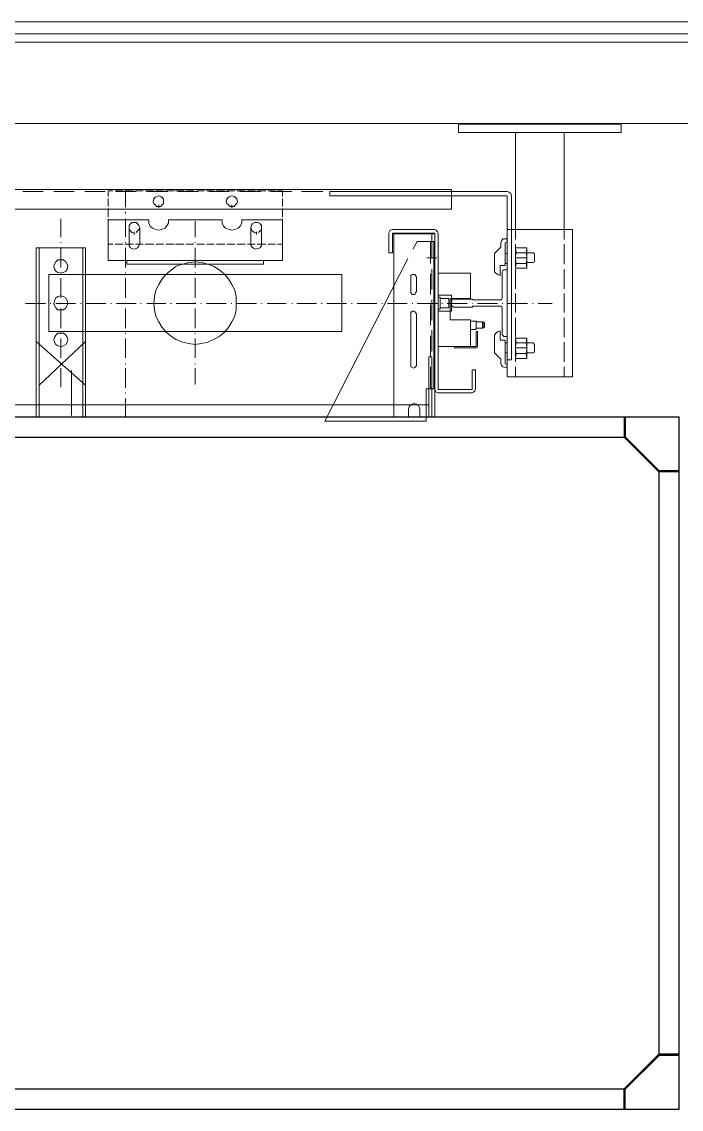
# Model space of a CAD drawing. Header units: millimetres. Extents: x 2308 to 2568, y 1142 to 1238.
# Drawn here: x 2427.996 to 2428.805, y 1213.121 to 1214.456 of the extents above; entities that cross this region are included whole.
import ezdxf

# ---------------------------------------------------------------- set-up
doc = ezdxf.new("R2010")
doc.units = ezdxf.units.MM
doc.linetypes.add('HIDDEN', pattern=[0.375, 0.25, -0.125])
for name, color, linetype, lineweight in [('2H', 1, 'HIDDEN', 15), ('3', 1, 'Continuous', 25), ('AR-ESQ-VT1', 1, 'Continuous', 9), ('P', 1, 'Continuous', 18)]:
    doc.layers.add(name, color=color, linetype=linetype, lineweight=lineweight)
for name, color, linetype in [('47', 1, 'Continuous'), ('AR-ELV', 2, 'Continuous'), ('PAREDE', 1, 'Continuous')]:
    doc.layers.add(name, color=color, linetype=linetype)

msp = doc.modelspace()

# ---------------------------------------------------------------- linework, layer by layer
at = {"layer": '2H', "lineweight": 9, "ltscale": 20}
msp.add_line((2427.2141, 1214.4557), (2429.0141, 1214.4557), dxfattribs=at)
at = {"layer": '3'}
for p, q in [((2428.7354, 1213.9707), (2428.7354, 1213.9457)), ((2428.7367, 1213.9707), (2428.7367, 1213.9463)), ((2428.8028, 1213.9033), (2428.7778, 1213.9033)), ((2428.8028, 1213.9033), (2428.7778, 1213.9033)), ((2428.8028, 1213.9046), (2428.7783, 1213.9046)), ((2428.8028, 1213.9046), (2428.7783, 1213.9046)), ((2428.8028, 1213.9033), (2428.8028, 1213.9046)), ((2428.8028, 1213.9033), (2428.8028, 1213.9046)), ((2428.8028, 1213.1882), (2428.7778, 1213.1882)), ((2428.8028, 1213.1882), (2428.7778, 1213.1882)), ((2428.8028, 1213.1869), (2428.7783, 1213.1869)), ((2428.8028, 1213.1869), (2428.7783, 1213.1869)), ((2428.7354, 1213.1207), (2428.7354, 1213.1457)), ((2428.7367, 1213.1207), (2428.7367, 1213.1452)), ((2428.7354, 1213.1207), (2428.7367, 1213.1207))]:
    msp.add_line(p, q, dxfattribs=at)
at = {"layer": '3', "ltscale": 35}
for p, q in [((2428.7778, 1213.9033), (2428.7354, 1213.9457)), ((2428.7783, 1213.9046), (2428.7367, 1213.9463)), ((2428.7778, 1213.1882), (2428.7354, 1213.1457)), ((2428.7783, 1213.1869), (2428.7367, 1213.1452))]:
    msp.add_line(p, q, dxfattribs=at)
at = {"layer": '47'}
for p, q in [((2427.5241, 1213.9707), (2428.8028, 1213.9707)), ((2427.5778, 1213.9457), (2428.7354, 1213.9457)), ((2427.5778, 1213.1457), (2428.7354, 1213.1457)), ((2427.5778, 1213.1207), (2428.8028, 1213.1207))]:
    msp.add_line(p, q, dxfattribs=at)
at = {"layer": '47', "ltscale": 0.5}
for p, q in [((2428.8028, 1213.9707), (2428.8028, 1213.9707)), ((2428.8028, 1213.1207), (2428.8028, 1213.1882))]:
    msp.add_line(p, q, dxfattribs=at)
at = {"layer": 'AR-ELV', "lineweight": 13}
for p, q in [((2427.2141, 1214.4307), (2428.8141, 1214.4307)), ((2427.2141, 1214.4307), (2428.8141, 1214.4307)), ((2427.3641, 1214.3307), (2428.8141, 1214.3307))]:
    msp.add_line(p, q, dxfattribs=at)
at = {"layer": 'AR-ESQ-VT1'}
msp.add_line((2428.9741, 1214.4407), (2427.2041, 1214.4407), dxfattribs=at)
at = {"layer": 'P', "linetype": 'Continuous'}
for points in [[(2428.7318, 1214.3302), (2428.5321, 1214.3302)], [(2428.7318, 1214.3199), (2428.5321, 1214.3199), (2428.5321, 1214.3302)], [(2428.7318, 1214.3199), (2428.7318, 1214.3302)], [(2428.6021, 1214.2006), (2428.6021, 1214.3199)], [(2428.6618, 1214.2006), (2428.6618, 1214.3199)], [(2427.7241, 1214.2499), (2428.5235, 1214.2499)], [(2428.1234, 1214.2499), (2428.1234, 1214.2283)], [(2428.5235, 1214.2257), (2428.5235, 1214.2499)], [(2427.9972, 1214.2473), (2428.0223, 1214.2473)], [(2428.0352, 1214.2473), (2428.0603, 1214.2473)], [(2428.0733, 1214.2473), (2428.0983, 1214.2473)], [(2428.1078, 1214.2481), (2428.1018, 1214.2481)], [(2428.1018, 1214.2412), (2428.1018, 1214.2481)], [(2428.1018, 1214.2291), (2428.1018, 1214.2386)], [(2428.1199, 1214.2481), (2428.1104, 1214.2481)], [(2428.1113, 1214.2473), (2428.1363, 1214.2473)], [(2428.1329, 1214.2481), (2428.1225, 1214.2481)], [(2428.145, 1214.2481), (2428.1355, 1214.2481)], [(2428.1579, 1214.2481), (2428.1476, 1214.2481)], [(2428.1493, 1214.2473), (2428.1752, 1214.2473)], [(2428.164, 1214.2421), (2428.1666, 1214.2412), (2428.1683, 1214.2404), (2428.17, 1214.2378), (2428.17, 1214.2352), (2428.17, 1214.2326), (2428.1683, 1214.2308), (2428.1666, 1214.2291), (2428.164, 1214.2291), (2428.1614, 1214.2291), (2428.1597, 1214.2308), (2428.1579, 1214.2326), (2428.1571, 1214.2352), (2428.1579, 1214.2378), (2428.1597, 1214.2404), (2428.1614, 1214.2412), (2428.164, 1214.2421)], [(2428.164, 1214.2291), (2428.1614, 1214.2291), (2428.1597, 1214.2308), (2428.1579, 1214.2326), (2428.1571, 1214.2352), (2428.1571, 1214.236)], [(2428.1579, 1214.2386), (2428.1597, 1214.2404), (2428.1614, 1214.2412), (2428.164, 1214.2421), (2428.1666, 1214.2412), (2428.1675, 1214.2404)], [(2428.17, 1214.2481), (2428.1605, 1214.2481)], [(2428.1692, 1214.2386), (2428.17, 1214.2378), (2428.17, 1214.2352), (2428.17, 1214.2326), (2428.1683, 1214.2308), (2428.1666, 1214.2291)], [(2428.183, 1214.2481), (2428.1726, 1214.2481)], [(2428.1951, 1214.2481), (2428.1847, 1214.2481)], [(2428.1873, 1214.2473), (2428.2124, 1214.2473)], [(2428.2072, 1214.2481), (2428.1977, 1214.2481)], [(2428.2202, 1214.2481), (2428.2107, 1214.2481)], [(2428.2323, 1214.2481), (2428.2228, 1214.2481)], [(2428.2254, 1214.2473), (2428.2504, 1214.2473)], [(2428.2452, 1214.2481), (2428.2349, 1214.2481)], [(2428.2539, 1214.2421), (2428.2565, 1214.2412), (2428.2582, 1214.2404), (2428.2599, 1214.2378), (2428.2608, 1214.2352), (2428.2599, 1214.2326), (2428.2582, 1214.2308), (2428.2565, 1214.2291), (2428.2539, 1214.2291), (2428.2513, 1214.2291), (2428.2496, 1214.2308), (2428.2478, 1214.2326), (2428.247, 1214.2352), (2428.2478, 1214.2378), (2428.2496, 1214.2404), (2428.2513, 1214.2412), (2428.2539, 1214.2421)], [(2428.2539, 1214.2291), (2428.2513, 1214.2291), (2428.2496, 1214.2308), (2428.2478, 1214.2326), (2428.247, 1214.2352), (2428.2478, 1214.236)], [(2428.2573, 1214.2481), (2428.2478, 1214.2481)], [(2428.2478, 1214.2386), (2428.2496, 1214.2404), (2428.2513, 1214.2412), (2428.2539, 1214.2421), (2428.2565, 1214.2412), (2428.2573, 1214.2404)], [(2428.2591, 1214.2386), (2428.2599, 1214.2378), (2428.2608, 1214.2352), (2428.2599, 1214.2326), (2428.2582, 1214.2308), (2428.2565, 1214.2291)], [(2428.2703, 1214.2481), (2428.2599, 1214.2481)], [(2428.2634, 1214.2473), (2428.2893, 1214.2473)], [(2428.2824, 1214.2481), (2428.2729, 1214.2481)], [(2428.2954, 1214.2481), (2428.285, 1214.2481)], [(2428.3075, 1214.2481), (2428.2979, 1214.2481)], [(2428.3014, 1214.2473), (2428.3273, 1214.2473)], [(2428.3161, 1214.2481), (2428.31, 1214.2481)], [(2428.3161, 1214.2412), (2428.3161, 1214.2481)], [(2428.3161, 1214.2291), (2428.3161, 1214.2386)], [(2428.3394, 1214.2473), (2428.3654, 1214.2473)], [(2428.374, 1214.2473), (2428.5477, 1214.2473)], [(2428.374, 1214.2421), (2428.374, 1214.2473)], [(2428.374, 1214.2421), (2428.5909, 1214.2421)], [(2428.3775, 1214.2473), (2428.4034, 1214.2473)], [(2428.4163, 1214.2473), (2428.4414, 1214.2473)], [(2428.4535, 1214.2473), (2428.4794, 1214.2473)], [(2428.4924, 1214.2473), (2428.5235, 1214.2473)], [(2428.5235, 1214.2473), (2428.5918, 1214.2473)], [(2428.5909, 1214.2421), (2428.5918, 1214.2421), (2428.5918, 1214.2412)], [(2428.5918, 1214.2473), (2428.5944, 1214.2464), (2428.5961, 1214.2447), (2428.597, 1214.2421)], [(2428.5918, 1214.0407), (2428.5918, 1214.2412)], [(2428.597, 1214.0407), (2428.597, 1214.2421)], [(2427.7241, 1214.2257), (2428.5235, 1214.2257)], [(2428.1018, 1214.2162), (2428.1018, 1214.2265)], [(2428.1234, 1214.2222), (2428.1234, 1214.2205)], [(2428.164, 1214.2274), (2428.164, 1214.2308)], [(2428.2539, 1214.2274), (2428.2539, 1214.2308)], [(2428.3161, 1214.2162), (2428.3161, 1214.2265)], [(2428.0439, 1214.1911), (2428.0439, 1214.2136)], [(2428.1018, 1214.2041), (2428.1018, 1214.2136)], [(2428.1018, 1214.1626), (2428.1018, 1214.2127), (2428.1519, 1214.2127)], [(2428.1234, 1214.2144), (2428.1234, 1214.1911)], [(2428.1277, 1214.2032), (2428.1277, 1214.2058), (2428.1294, 1214.2075), (2428.1312, 1214.2092), (2428.1337, 1214.2092), (2428.1363, 1214.2092), (2428.1381, 1214.2075), (2428.1398, 1214.2058), (2428.1407, 1214.2032)], [(2428.1286, 1214.2067), (2428.1294, 1214.2075), (2428.1312, 1214.2092), (2428.1337, 1214.2092), (2428.1363, 1214.2092), (2428.1381, 1214.2084)], [(2428.1761, 1214.2127), (2428.1761, 1214.2084), (2428.1735, 1214.2049), (2428.1718, 1214.2023), (2428.1675, 1214.2006), (2428.164, 1214.1997), (2428.1605, 1214.2006), (2428.1562, 1214.2023), (2428.1536, 1214.2049), (2428.1519, 1214.2084), (2428.1519, 1214.2127)], [(2428.2418, 1214.2127), (2428.1761, 1214.2127)], [(2428.2089, 1214.1911), (2428.2089, 1214.211)], [(2428.266, 1214.2127), (2428.266, 1214.2084), (2428.2642, 1214.2049), (2428.2616, 1214.2023), (2428.2573, 1214.2006), (2428.2539, 1214.1997), (2428.2504, 1214.2006), (2428.2461, 1214.2023), (2428.2435, 1214.2049), (2428.2418, 1214.2084), (2428.2418, 1214.2127)], [(2428.3161, 1214.2127), (2428.266, 1214.2127)], [(2428.2772, 1214.2032), (2428.2781, 1214.2058), (2428.2789, 1214.2075), (2428.2815, 1214.2092), (2428.2841, 1214.2092), (2428.2858, 1214.2092), (2428.2884, 1214.2075), (2428.2902, 1214.2058), (2428.2902, 1214.2032)], [(2428.2781, 1214.2067), (2428.2789, 1214.2075), (2428.2815, 1214.2092), (2428.2841, 1214.2092), (2428.2858, 1214.2092), (2428.2876, 1214.2084)], [(2428.3161, 1214.2041), (2428.3161, 1214.2136)], [(2428.3161, 1214.1626), (2428.3161, 1214.2127)], [(2428.1018, 1214.1911), (2428.1018, 1214.2015)], [(2428.1277, 1214.2032), (2428.1277, 1214.1833)], [(2428.1337, 1214.1963), (2428.1312, 1214.1971), (2428.1294, 1214.1989), (2428.1277, 1214.2006), (2428.1277, 1214.2032), (2428.1277, 1214.2032)], [(2428.1337, 1214.1946), (2428.1337, 1214.198)], [(2428.1389, 1214.2067), (2428.1398, 1214.2058), (2428.1407, 1214.2032), (2428.1398, 1214.2006), (2428.1381, 1214.1989), (2428.1363, 1214.1971)], [(2428.1407, 1214.2032), (2428.1407, 1214.1833)], [(2428.2772, 1214.2032), (2428.2772, 1214.1825)], [(2428.2841, 1214.1963), (2428.2815, 1214.1971), (2428.2789, 1214.1989), (2428.2781, 1214.2006), (2428.2772, 1214.2032), (2428.2772, 1214.2032)], [(2428.2841, 1214.1946), (2428.2841, 1214.198)], [(2428.2893, 1214.2067), (2428.2902, 1214.2058), (2428.2902, 1214.2032), (2428.2902, 1214.2006), (2428.2884, 1214.1989), (2428.2867, 1214.1971)], [(2428.2902, 1214.2032), (2428.2902, 1214.1833)], [(2428.3161, 1214.1911), (2428.3161, 1214.2015)], [(2428.4466, 1214.1963), (2428.4475, 1214.198), (2428.4483, 1214.1997), (2428.4509, 1214.2006)], [(2428.4466, 1214.1721), (2428.4466, 1214.1963)], [(2428.5028, 1214.2006), (2428.4509, 1214.2006)], [(2428.4509, 1214.1954), (2428.4509, 1214.1963), (2428.4518, 1214.1963)], [(2428.4509, 1214.1721), (2428.4509, 1214.1954)], [(2428.5019, 1214.1963), (2428.4518, 1214.1963)], [(2428.4526, 1214.1954), (2428.4526, 1213.9707)], [(2428.5028, 1214.1954), (2428.4526, 1214.1954)], [(2428.4993, 1214.1954), (2428.4993, 1214.1652)], [(2428.5019, 1214.1963), (2428.5028, 1214.1963), (2428.5028, 1214.1954)], [(2428.5028, 1214.2006), (2428.5045, 1214.1997), (2428.5062, 1214.198), (2428.5071, 1214.1963)], [(2428.5028, 1214.1954), (2428.5028, 1213.9707)], [(2428.5028, 1214.0044), (2428.5028, 1214.1954)], [(2428.5071, 1214.0053), (2428.5071, 1214.1963)], [(2428.5918, 1214.2006), (2428.6721, 1214.2006)], [(2428.5918, 1214.02), (2428.5918, 1214.2006)], [(2428.6021, 1214.2006), (2428.6021, 1214.1885)], [(2428.6618, 1214.2006), (2428.6618, 1214.1885)], [(2428.6721, 1214.02), (2428.6721, 1214.2006)], [(2428.0439, 1214.1842), (2428.0439, 1214.185)], [(2428.1018, 1214.1825), (2428.1018, 1214.1894)], [(2428.1078, 1214.1825), (2428.1018, 1214.1825)], [(2428.1199, 1214.1825), (2428.1104, 1214.1825)], [(2428.1329, 1214.1825), (2428.1225, 1214.1825)], [(2428.1234, 1214.185), (2428.1234, 1214.1842)], [(2428.1407, 1214.1833), (2428.1398, 1214.1807), (2428.1381, 1214.1781), (2428.1363, 1214.1773), (2428.1337, 1214.1764), (2428.1312, 1214.1773), (2428.1294, 1214.1781), (2428.1277, 1214.1807), (2428.1277, 1214.1833)], [(2428.145, 1214.1825), (2428.1355, 1214.1825)], [(2428.1579, 1214.1825), (2428.1476, 1214.1825)], [(2428.17, 1214.1825), (2428.1605, 1214.1825)], [(2428.183, 1214.1825), (2428.1726, 1214.1825)], [(2428.1951, 1214.1825), (2428.1847, 1214.1825)], [(2428.2072, 1214.1825), (2428.1977, 1214.1825)], [(2428.2089, 1214.1842), (2428.2089, 1214.185)], [(2428.2202, 1214.1825), (2428.2107, 1214.1825)], [(2428.2323, 1214.1825), (2428.2228, 1214.1825)], [(2428.2452, 1214.1825), (2428.2349, 1214.1825)], [(2428.2573, 1214.1825), (2428.2478, 1214.1825)], [(2428.2703, 1214.1825), (2428.2599, 1214.1825)], [(2428.2824, 1214.1825), (2428.2729, 1214.1825)], [(2428.2902, 1214.1833), (2428.2902, 1214.1807), (2428.2884, 1214.1781), (2428.2858, 1214.1773), (2428.2833, 1214.1764), (2428.2807, 1214.1773), (2428.2789, 1214.179), (2428.2772, 1214.1816), (2428.2772, 1214.1833)], [(2428.2954, 1214.1825), (2428.285, 1214.1825)], [(2428.3075, 1214.1825), (2428.2979, 1214.1825)], [(2428.3161, 1214.1825), (2428.31, 1214.1825)], [(2428.3161, 1214.1825), (2428.3161, 1214.1894)], [(2428.4812, 1214.1859), (2428.476, 1214.1764)], [(2428.4812, 1214.1859), (2428.5019, 1214.1859)], [(2428.4976, 1214.1591), (2428.4976, 1214.1859)], [(2428.5019, 1214.0053), (2428.5019, 1214.1859)], [(2428.584, 1214.1842), (2428.5849, 1214.1868), (2428.5866, 1214.1894), (2428.5892, 1214.1894)], [(2428.584, 1214.179), (2428.584, 1214.1842)], [(2428.5892, 1214.1894), (2428.5909, 1214.1894), (2428.5918, 1214.1868), (2428.5909, 1214.185), (2428.5892, 1214.1842)], [(2428.5892, 1214.1842), (2428.5892, 1214.1565)], [(2428.6021, 1214.1825), (2428.6021, 1214.1583)], [(2428.6618, 1214.1825), (2428.6618, 1214.1583)], [(2428.0136, 1214.1781), (2428.0136, 1213.9707)], [(2428.0136, 1214.1781), (2428.0136, 1213.9897)], [(2428.0741, 1214.1781), (2428.0136, 1214.1781)], [(2428.0171, 1214.1781), (2428.0171, 1214.0753)], [(2428.0439, 1214.1539), (2428.0439, 1214.1781)], [(2428.0707, 1214.1781), (2428.0707, 1214.0269)], [(2428.0741, 1214.1781), (2428.0741, 1213.9897)], [(2428.1234, 1214.1781), (2428.1234, 1214.1539)], [(2428.2089, 1214.1539), (2428.2089, 1214.1781)], [(2428.4509, 1214.1721), (2428.4466, 1214.1721)], [(2428.584, 1214.179), (2428.5762, 1214.1712)], [(2428.5831, 1214.1444), (2428.5805, 1214.1453), (2428.5779, 1214.147), (2428.5762, 1214.1488), (2428.5762, 1214.1712)], [(2428.5918, 1214.1712), (2428.5892, 1214.1712)], [(2428.603, 1214.1721), (2428.6021, 1214.1773), (2428.6021, 1214.1781), (2428.603, 1214.1781), (2428.6151, 1214.1781)], [(2428.6021, 1214.1773), (2428.6021, 1214.1781), (2428.603, 1214.1781)], [(2428.6021, 1214.1539), (2428.6021, 1214.1773)], [(2428.603, 1214.1591), (2428.6021, 1214.1634), (2428.6021, 1214.1678), (2428.603, 1214.1721)], [(2428.603, 1214.1721), (2428.6151, 1214.1721)], [(2428.6151, 1214.1781), (2428.616, 1214.1781), (2428.616, 1214.1773)], [(2428.616, 1214.1773), (2428.6151, 1214.1721)], [(2428.6151, 1214.1721), (2428.616, 1214.1678), (2428.616, 1214.1634), (2428.6151, 1214.1591)], [(2428.616, 1214.1539), (2428.616, 1214.1773)], [(2428.6237, 1214.1721), (2428.616, 1214.1721)], [(2428.6237, 1214.1721), (2428.6255, 1214.1704)], [(2428.6255, 1214.1704), (2428.6255, 1214.1608)], [(2428.0439, 1214.1634), (2428.0473, 1214.1634), (2428.0499, 1214.1608), (2428.0516, 1214.1583), (2428.0525, 1214.1557), (2428.0516, 1214.1522), (2428.0499, 1214.1496), (2428.0473, 1214.1479), (2428.0439, 1214.147), (2428.0404, 1214.1479), (2428.0378, 1214.1496), (2428.0361, 1214.1522), (2428.0352, 1214.1557), (2428.0361, 1214.1583), (2428.0378, 1214.1608), (2428.0404, 1214.1634), (2428.0439, 1214.1634), (2428.0473, 1214.1634), (2428.0499, 1214.1608), (2428.0516, 1214.1583), (2428.0525, 1214.1557), (2428.0516, 1214.1522), (2428.0499, 1214.1496), (2428.0473, 1214.1479), (2428.0439, 1214.147), (2428.0404, 1214.1479), (2428.0378, 1214.1496), (2428.0361, 1214.1522), (2428.0352, 1214.1557), (2428.0361, 1214.1583), (2428.0378, 1214.1608), (2428.0404, 1214.1634), (2428.0439, 1214.1634)], [(2428.3161, 1214.1626), (2428.1018, 1214.1626)], [(2428.1251, 1214.1583), (2428.1251, 1214.1626)], [(2428.2928, 1214.1583), (2428.1251, 1214.1583)], [(2428.2089, 1214.1608), (2428.2167, 1214.16), (2428.2245, 1214.1583), (2428.2314, 1214.1557), (2428.2383, 1214.1513), (2428.2444, 1214.1462), (2428.2496, 1214.1401), (2428.2539, 1214.1332), (2428.2573, 1214.1263), (2428.2591, 1214.1185), (2428.2591, 1214.1099), (2428.2591, 1214.1021), (2428.2573, 1214.0943), (2428.2539, 1214.0874), (2428.2496, 1214.0805), (2428.2444, 1214.0744), (2428.2383, 1214.0692), (2428.2314, 1214.0658), (2428.2245, 1214.0623), (2428.2167, 1214.0606), (2428.2089, 1214.0597), (2428.2012, 1214.0606), (2428.1934, 1214.0623), (2428.1856, 1214.0658), (2428.1796, 1214.0692), (2428.1735, 1214.0744), (2428.1683, 1214.0805), (2428.164, 1214.0874), (2428.1605, 1214.0943), (2428.1588, 1214.1021), (2428.1579, 1214.1099), (2428.1588, 1214.1185), (2428.1605, 1214.1263), (2428.164, 1214.1332), (2428.1683, 1214.1401), (2428.1735, 1214.1462), (2428.1796, 1214.1513), (2428.1856, 1214.1557), (2428.1934, 1214.1583), (2428.2012, 1214.16), (2428.2089, 1214.1608)], [(2428.2928, 1214.1583), (2428.2928, 1214.1626)], [(2428.4699, 1214.1652), (2428.3679, 1213.9655)], [(2428.5054, 1214.166), (2428.4933, 1214.166)], [(2428.5831, 1214.1565), (2428.5831, 1214.1444)], [(2428.5892, 1214.1565), (2428.5831, 1214.1565)], [(2428.5918, 1214.1591), (2428.5892, 1214.1591)], [(2428.6021, 1214.166), (2428.616, 1214.166)], [(2428.6021, 1214.1539), (2428.603, 1214.1591)], [(2428.603, 1214.1591), (2428.6151, 1214.1591)], [(2428.6151, 1214.1591), (2428.616, 1214.1539)], [(2428.6237, 1214.16), (2428.616, 1214.16)], [(2428.6255, 1214.1608), (2428.6237, 1214.16)], [(2428.0292, 1214.1453), (2428.3887, 1214.1453)], [(2428.0292, 1214.1453), (2428.0292, 1214.0753)], [(2428.0439, 1214.147), (2428.0439, 1214.1479)], [(2428.1234, 1214.1479), (2428.1234, 1214.147)], [(2428.2089, 1214.147), (2428.2089, 1214.1479)], [(2428.3887, 1214.1453), (2428.3887, 1214.0753)], [(2428.4734, 1214.1427), (2428.4734, 1214.1444), (2428.4751, 1214.1453), (2428.4768, 1214.1453), (2428.4786, 1214.1453), (2428.4794, 1214.1444), (2428.4803, 1214.1427)], [(2428.4734, 1214.1246), (2428.4734, 1214.1427)], [(2428.4803, 1214.1246), (2428.4803, 1214.1427)], [(2428.4976, 1214.1211), (2428.4976, 1214.1462)], [(2428.4993, 1214.1522), (2428.4993, 1214.1271)], [(2428.5468, 1214.147), (2428.5071, 1214.147)], [(2428.5071, 1214.0571), (2428.5071, 1214.147)], [(2428.5468, 1214.1159), (2428.5468, 1214.147)], [(2428.5857, 1214.1488), (2428.5866, 1214.1505), (2428.5875, 1214.1513), (2428.5892, 1214.1513), (2428.5918, 1214.1513)], [(2428.5857, 1214.1488), (2428.5857, 1214.1159)], [(2428.5918, 1214.0692), (2428.5918, 1214.1513)], [(2428.603, 1214.1531), (2428.6021, 1214.1531), (2428.6021, 1214.1539)], [(2428.6021, 1214.1522), (2428.6021, 1214.128)], [(2428.603, 1214.1531), (2428.6151, 1214.1531)], [(2428.616, 1214.1539), (2428.616, 1214.1531), (2428.6151, 1214.1531)], [(2428.6618, 1214.1522), (2428.6618, 1214.128)], [(2428.0439, 1214.1168), (2428.0439, 1214.141)], [(2428.1234, 1214.141), (2428.1234, 1214.1168)], [(2428.2089, 1214.1168), (2428.2089, 1214.141)], [(2428.0439, 1214.1194), (2428.0473, 1214.1185), (2428.0499, 1214.1168), (2428.0516, 1214.1133), (2428.0525, 1214.1099), (2428.0516, 1214.1073), (2428.0499, 1214.1047), (2428.0473, 1214.1021), (2428.0439, 1214.1021), (2428.0404, 1214.1021), (2428.0378, 1214.1047), (2428.0361, 1214.1073), (2428.0352, 1214.1099), (2428.0361, 1214.1133), (2428.0378, 1214.1168), (2428.0404, 1214.1185), (2428.0439, 1214.1194), (2428.0473, 1214.1185), (2428.0499, 1214.1168), (2428.0516, 1214.1133), (2428.0525, 1214.1099), (2428.0516, 1214.1073), (2428.0499, 1214.1047), (2428.0473, 1214.1021), (2428.0439, 1214.1021), (2428.0404, 1214.1021), (2428.0378, 1214.1047), (2428.0361, 1214.1073), (2428.0352, 1214.1099), (2428.0361, 1214.1133), (2428.0378, 1214.1168), (2428.0404, 1214.1185), (2428.0439, 1214.1194)], [(2428.4803, 1214.1246), (2428.4794, 1214.1228), (2428.4786, 1214.1211), (2428.4768, 1214.1211), (2428.4751, 1214.1211), (2428.4734, 1214.1228), (2428.4734, 1214.1246)], [(2428.5071, 1214.1004), (2428.5071, 1214.1202), (2428.5235, 1214.1202)], [(2428.5071, 1214.1176), (2428.5097, 1214.1176), (2428.5097, 1214.1029)], [(2428.5097, 1214.1159), (2428.52, 1214.1159), (2428.52, 1214.1047)], [(2428.5468, 1214.1159), (2428.5218, 1214.1159)], [(2428.5218, 1214.09), (2428.5218, 1214.1159)], [(2428.5235, 1214.1004), (2428.5235, 1214.1202)], [(2428.5261, 1214.1055), (2428.5244, 1214.1064), (2428.5235, 1214.1081), (2428.5235, 1214.1125), (2428.5244, 1214.1142), (2428.5261, 1214.115)], [(2428.5494, 1214.115), (2428.5261, 1214.115)], [(2428.5494, 1214.1142), (2428.5494, 1214.1142), (2428.5494, 1214.115)], [(2428.5857, 1214.1159), (2428.5849, 1214.1142), (2428.584, 1214.1142)], [(2428.6021, 1214.122), (2428.6021, 1214.0986)], [(2428.6618, 1214.122), (2428.6618, 1214.0986)], [(2428.0007, 1214.1099), (2428.0249, 1214.1099)], [(2428.0309, 1214.1099), (2428.0318, 1214.1099)], [(2428.0378, 1214.1099), (2428.062, 1214.1099)], [(2428.0439, 1214.1099), (2428.0439, 1214.1107)], [(2428.0439, 1214.0796), (2428.0439, 1214.1038)], [(2428.0681, 1214.1099), (2428.0689, 1214.1099)], [(2428.075, 1214.1099), (2428.0992, 1214.1099)], [(2428.1052, 1214.1099), (2428.1061, 1214.1099)], [(2428.1121, 1214.1099), (2428.1363, 1214.1099)], [(2428.1234, 1214.1107), (2428.1234, 1214.1099)], [(2428.1234, 1214.1038), (2428.1234, 1214.0796)], [(2428.1415, 1214.1099), (2428.1424, 1214.1099)], [(2428.1493, 1214.1099), (2428.1726, 1214.1099)], [(2428.1787, 1214.1099), (2428.1796, 1214.1099)], [(2428.1856, 1214.1099), (2428.2098, 1214.1099)], [(2428.2089, 1214.1099), (2428.2089, 1214.1107)], [(2428.2089, 1214.0796), (2428.2089, 1214.1038)], [(2428.2158, 1214.1099), (2428.2167, 1214.1099)], [(2428.2228, 1214.1099), (2428.247, 1214.1099)], [(2428.253, 1214.1099), (2428.2539, 1214.1099)], [(2428.2599, 1214.1099), (2428.2841, 1214.1099)], [(2428.2902, 1214.1099), (2428.291, 1214.1099)], [(2428.2971, 1214.1099), (2428.3204, 1214.1099)], [(2428.3273, 1214.1099), (2428.3282, 1214.1099)], [(2428.3334, 1214.1099), (2428.3576, 1214.1099)], [(2428.3636, 1214.1099), (2428.3645, 1214.1099)], [(2428.3705, 1214.1099), (2428.3947, 1214.1099)], [(2428.4008, 1214.1099), (2428.4016, 1214.1099)], [(2428.4077, 1214.1099), (2428.4319, 1214.1099)], [(2428.4379, 1214.1099), (2428.4388, 1214.1099)], [(2428.4449, 1214.1099), (2428.4691, 1214.1099)], [(2428.4751, 1214.1099), (2428.476, 1214.1099)], [(2428.4812, 1214.1099), (2428.5062, 1214.1099)], [(2428.4976, 1214.0831), (2428.4976, 1214.1081)], [(2428.4993, 1214.1142), (2428.4993, 1214.0891)], [(2428.5071, 1214.1029), (2428.5097, 1214.1029)], [(2428.5097, 1214.1047), (2428.52, 1214.1047)], [(2428.5114, 1214.1099), (2428.5123, 1214.1099)], [(2428.5183, 1214.1099), (2428.5425, 1214.1099)], [(2428.5494, 1214.1055), (2428.5261, 1214.1055)], [(2428.5486, 1214.1099), (2428.5494, 1214.1099)], [(2428.584, 1214.1142), (2428.5494, 1214.1142)], [(2428.584, 1214.1064), (2428.5494, 1214.1064)], [(2428.5494, 1214.1055), (2428.5494, 1214.1064), (2428.5494, 1214.1064)], [(2428.5555, 1214.1099), (2428.5797, 1214.1099)], [(2428.584, 1214.1064), (2428.5849, 1214.1064), (2428.5857, 1214.1047)], [(2428.5857, 1214.1099), (2428.5866, 1214.1099)], [(2428.5857, 1214.0718), (2428.5857, 1214.1047)], [(2428.5926, 1214.1099), (2428.6168, 1214.1099)], [(2428.6229, 1214.1099), (2428.6237, 1214.1099)], [(2428.6298, 1214.1099), (2428.6471, 1214.1099)], [(2428.4734, 1214.0969), (2428.4734, 1214.0986), (2428.4751, 1214.1004), (2428.4768, 1214.1004), (2428.4786, 1214.1004), (2428.4794, 1214.0986), (2428.4803, 1214.0969)], [(2428.4734, 1214.0338), (2428.4734, 1214.0969)], [(2428.4803, 1214.0338), (2428.4803, 1214.0969)], [(2428.5235, 1214.1004), (2428.5071, 1214.1004)], [(2428.5468, 1214.09), (2428.5218, 1214.09)], [(2428.5468, 1214.09), (2428.5468, 1214.0571)], [(2428.5468, 1214.0883), (2428.5537, 1214.0883), (2428.5537, 1214.0779)], [(2428.6021, 1214.0926), (2428.6021, 1214.0684)], [(2428.6618, 1214.0926), (2428.6618, 1214.0684)], [(2428.0171, 1214.0753), (2428.0171, 1213.9707)], [(2428.0292, 1214.0753), (2428.3887, 1214.0753)], [(2428.4993, 1214.077), (2428.4993, 1214.0511)], [(2428.5537, 1214.0779), (2428.5468, 1214.0779)], [(2428.5615, 1214.0874), (2428.5537, 1214.0874)], [(2428.5615, 1214.0796), (2428.5537, 1214.0796)], [(2428.5537, 1214.058), (2428.5537, 1214.0753)], [(2428.5555, 1214.0753), (2428.5537, 1214.0753)], [(2428.5555, 1214.0571), (2428.5555, 1214.0753)], [(2428.5615, 1214.0796), (2428.5615, 1214.0874)], [(2428.5624, 1214.0865), (2428.5615, 1214.0865)], [(2428.5624, 1214.0805), (2428.5615, 1214.0805)], [(2428.5624, 1214.0796), (2428.5624, 1214.0874)], [(2428.5641, 1214.0865), (2428.5624, 1214.0874)], [(2428.5641, 1214.0865), (2428.5641, 1214.0805), (2428.5624, 1214.0796)], [(2428.5762, 1214.071), (2428.5779, 1214.0736), (2428.5805, 1214.0753), (2428.5831, 1214.0762)], [(2428.5831, 1214.0649), (2428.5831, 1214.0762)], [(2428.0136, 1214.0632), (2428.0741, 1214.0096)], [(2428.0171, 1214.0096), (2428.0447, 1214.0355), (2428.0741, 1214.0632)], [(2428.0439, 1214.0736), (2428.0473, 1214.0736), (2428.0499, 1214.071), (2428.0516, 1214.0684), (2428.0525, 1214.0658), (2428.0516, 1214.0623), (2428.0499, 1214.0597), (2428.0473, 1214.058), (2428.0439, 1214.0571), (2428.0404, 1214.058), (2428.0378, 1214.0597), (2428.0361, 1214.0623), (2428.0352, 1214.0658), (2428.0361, 1214.0684), (2428.0378, 1214.071), (2428.0404, 1214.0736), (2428.0439, 1214.0736), (2428.0473, 1214.0736), (2428.0499, 1214.071), (2428.0516, 1214.0684), (2428.0525, 1214.0658), (2428.0516, 1214.0623), (2428.0499, 1214.0597), (2428.0473, 1214.058), (2428.0439, 1214.0571), (2428.0404, 1214.058), (2428.0378, 1214.0597), (2428.0361, 1214.0623), (2428.0352, 1214.0658), (2428.0361, 1214.0684), (2428.0378, 1214.071), (2428.0404, 1214.0736), (2428.0439, 1214.0736)], [(2428.0439, 1214.0727), (2428.0439, 1214.0736)], [(2428.0439, 1214.0433), (2428.0439, 1214.0667)], [(2428.1234, 1214.0736), (2428.1234, 1214.0727)], [(2428.1234, 1214.0667), (2428.1234, 1214.0433)], [(2428.2089, 1214.0727), (2428.2089, 1214.0736)], [(2428.2089, 1214.0433), (2428.2089, 1214.0667)], [(2428.4976, 1214.045), (2428.4976, 1214.0701)], [(2428.5762, 1214.071), (2428.5762, 1214.0494)], [(2428.5892, 1214.0649), (2428.5831, 1214.0649)], [(2428.5892, 1214.0692), (2428.5875, 1214.0692), (2428.5866, 1214.071), (2428.5857, 1214.0718)], [(2428.5918, 1214.0692), (2428.5892, 1214.0692)], [(2428.5892, 1214.0364), (2428.5892, 1214.0649)], [(2428.5918, 1214.0615), (2428.5892, 1214.0615)], [(2428.6021, 1214.0667), (2428.6021, 1214.0675), (2428.6151, 1214.0675)], [(2428.6021, 1214.0667), (2428.6021, 1214.0433)], [(2428.603, 1214.0615), (2428.6021, 1214.0667)], [(2428.6021, 1214.0623), (2428.6021, 1214.0381)], [(2428.603, 1214.0485), (2428.6021, 1214.0528), (2428.6021, 1214.0571), (2428.603, 1214.0615)], [(2428.603, 1214.0615), (2428.6151, 1214.0615)], [(2428.6151, 1214.0675), (2428.616, 1214.0675), (2428.616, 1214.0667)], [(2428.616, 1214.0667), (2428.6151, 1214.0615)], [(2428.6151, 1214.0615), (2428.616, 1214.0571), (2428.616, 1214.0528), (2428.6151, 1214.0485)], [(2428.616, 1214.0667), (2428.616, 1214.0433)], [(2428.6237, 1214.0615), (2428.616, 1214.0615)], [(2428.6255, 1214.0597), (2428.6237, 1214.0615)], [(2428.6618, 1214.0623), (2428.6618, 1214.0381)], [(2428.5529, 1214.0571), (2428.5071, 1214.0571)], [(2428.527, 1214.0554), (2428.527, 1214.0571)], [(2428.5537, 1214.0554), (2428.527, 1214.0554)], [(2428.5537, 1214.058), (2428.5537, 1214.0571), (2428.5529, 1214.0571)], [(2428.5555, 1214.0571), (2428.5546, 1214.0554), (2428.5537, 1214.0554)], [(2428.584, 1214.0416), (2428.5762, 1214.0494)], [(2428.5918, 1214.0494), (2428.5892, 1214.0494)], [(2428.6021, 1214.0554), (2428.616, 1214.0554)], [(2428.6021, 1214.0433), (2428.603, 1214.0485)], [(2428.603, 1214.0485), (2428.6151, 1214.0485)], [(2428.6151, 1214.0485), (2428.616, 1214.0433)], [(2428.6237, 1214.0494), (2428.616, 1214.0494)], [(2428.6237, 1214.0494), (2428.6255, 1214.0502)], [(2428.6255, 1214.0502), (2428.6255, 1214.0597)], [(2428.0439, 1214.0355), (2428.0439, 1214.0364)], [(2428.1234, 1214.0364), (2428.1234, 1214.0355)], [(2428.2089, 1214.0355), (2428.2089, 1214.0364)], [(2428.4958, 1214.0442), (2428.4958, 1213.9707)], [(2428.4993, 1214.0442), (2428.4958, 1214.0442)], [(2428.4993, 1214.0442), (2428.4993, 1213.9707)], [(2428.4993, 1214.0381), (2428.4993, 1214.0131)], [(2428.584, 1214.0416), (2428.584, 1214.0364)], [(2428.5892, 1214.0364), (2428.5909, 1214.0355), (2428.5918, 1214.0338), (2428.5909, 1214.0321), (2428.5892, 1214.0312), (2428.5866, 1214.0321), (2428.5849, 1214.0338), (2428.584, 1214.0364)], [(2428.597, 1214.0407), (2428.5918, 1214.0407)], [(2428.603, 1214.0425), (2428.6021, 1214.0425), (2428.6021, 1214.0433)], [(2428.603, 1214.0425), (2428.6021, 1214.0425), (2428.6021, 1214.0433)], [(2428.603, 1214.0425), (2428.6151, 1214.0425)], [(2428.616, 1214.0433), (2428.616, 1214.0425), (2428.6151, 1214.0425)], [(2428.0439, 1214.007), (2428.0439, 1214.0304)], [(2428.0568, 1213.9725), (2428.0568, 1214.0278)], [(2428.0707, 1214.0269), (2428.0707, 1213.9707)], [(2428.0741, 1214.0243), (2428.0741, 1213.9707)], [(2428.1234, 1214.0304), (2428.1234, 1214.0062)], [(2428.2089, 1214.0105), (2428.2089, 1214.0304)], [(2428.4803, 1214.0338), (2428.4794, 1214.0321), (2428.4786, 1214.0312), (2428.4768, 1214.0304), (2428.4751, 1214.0312), (2428.4734, 1214.0321), (2428.4734, 1214.0338)], [(2428.4976, 1214.0053), (2428.4976, 1214.0321)], [(2428.5486, 1214.0286), (2428.5529, 1214.0286), (2428.5529, 1214.0044)], [(2428.5486, 1214.0053), (2428.5486, 1214.0286)], [(2428.6021, 1214.0321), (2428.6021, 1214.02)], [(2428.6618, 1214.0321), (2428.6618, 1214.02)], [(2428.5918, 1214.02), (2428.6721, 1214.02)], [(2428.1234, 1214.0001), (2428.1234, 1213.9992)], [(2428.4924, 1213.9655), (2428.4924, 1214.0053)], [(2428.5019, 1214.0053), (2428.4924, 1214.0053)], [(2428.4993, 1214.0001), (2428.4993, 1213.9707)], [(2428.5071, 1214.0001), (2428.5045, 1214.001), (2428.5036, 1214.0027), (2428.5028, 1214.0044)], [(2428.5079, 1214.0044), (2428.5071, 1214.0044), (2428.5071, 1214.0053)], [(2428.5486, 1214.0001), (2428.5071, 1214.0001)], [(2428.5477, 1214.0044), (2428.5079, 1214.0044), (2428.5477, 1214.0044)], [(2428.5486, 1214.0053), (2428.5486, 1214.0044), (2428.5477, 1214.0044)], [(2428.5529, 1214.0044), (2428.552, 1214.0027), (2428.5503, 1214.001), (2428.5486, 1214.0001)], [(2427.7518, 1213.9854), (2428.4958, 1213.9854)], [(2428.1234, 1213.9932), (2428.1234, 1213.9707)], [(2428.4708, 1213.9802), (2428.4716, 1213.9828), (2428.4725, 1213.9846), (2428.4751, 1213.9863), (2428.4777, 1213.9871), (2428.4803, 1213.9863), (2428.4829, 1213.9846), (2428.4837, 1213.9828), (2428.4846, 1213.9802)], [(2428.4708, 1213.9802), (2428.4708, 1213.9707)], [(2428.4846, 1213.9707), (2428.4846, 1213.9802)], [(2428.3679, 1213.9655), (2428.4924, 1213.9655)]]:
    msp.add_lwpolyline(points, dxfattribs=at)
at = {"layer": 'PAREDE', "lineweight": 25, "ltscale": 35}
for p, q in [((2428.8028, 1213.8897), (2428.8028, 1213.9707)), ((2428.8028, 1213.9033), (2428.7778, 1213.9033)), ((2428.7778, 1213.9033), (2428.7778, 1213.1882)), ((2428.8028, 1213.8783), (2428.8028, 1213.9033)), ((2428.8028, 1213.1207), (2428.8028, 1213.8796)), ((2428.8028, 1213.1882), (2428.7778, 1213.1882))]:
    msp.add_line(p, q, dxfattribs=at)

doc.saveas('drawing.dxf')
